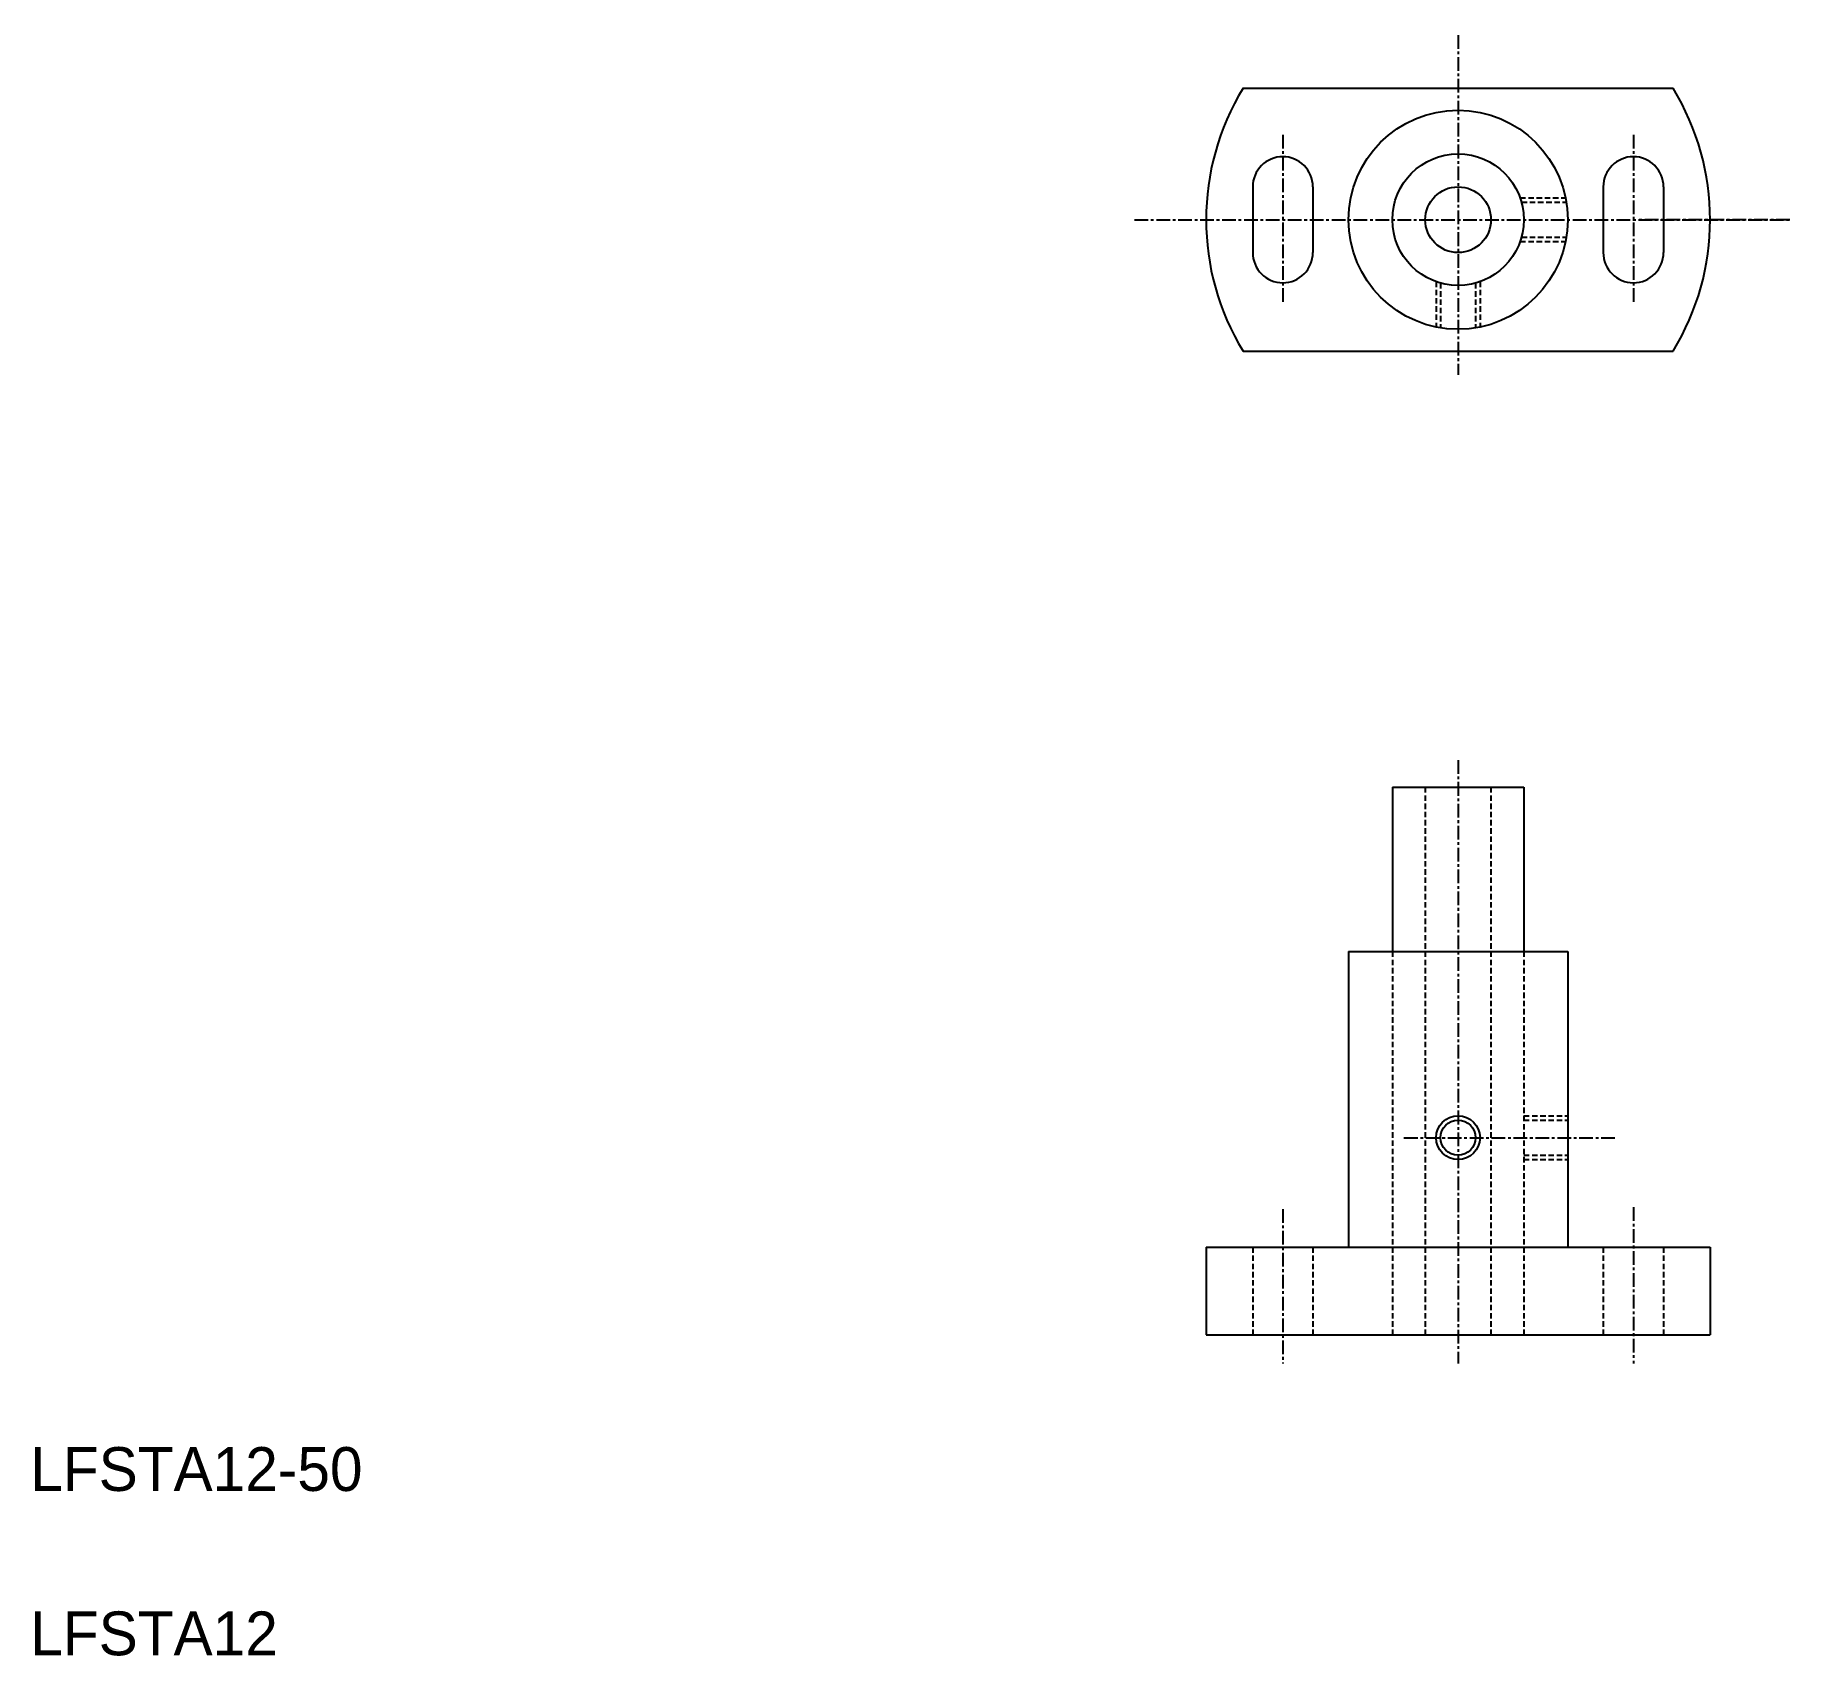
# Model space of a CAD drawing. Extents: x 10 to 171, y 10 to 158.
import ezdxf

# ---------------------------------------------------------------- set-up
doc = ezdxf.new("R2010")
doc.units = 0
doc.linetypes.add('CENTER', pattern=[2, 1.25, -0.25, 0.25, -0.25])
doc.linetypes.add('DASHED', pattern=[0.75, 0.5, -0.25])
doc.layers.get('0').update_dxf_attribs({"linetype": 'CONTINUOUS'})
doc.layers.add('CENTER', color=1, linetype='CENTER')

msp = doc.modelspace()

# ---------------------------------------------------------------- linework, layer by layer
at = {"color": 7, "linetype": 'CONTINUOUS'}
for p, q in [((120.7, 153.03), (159.94, 153.03)), ((121.57, 144.03), (121.57, 138.03)), ((127.07, 144.03), (127.07, 138.03)), ((153.57, 144.03), (153.57, 138.03)), ((159.07, 144.03), (159.07, 138.03)), ((120.7, 129.03), (159.94, 129.03)), ((134.32, 89.24), (134.32, 74.24)), ((146.32, 89.24), (146.32, 74.24)), ((130.32, 74.24), (130.32, 47.24)), ((150.32, 74.24), (150.32, 47.24)), ((117.32, 47.24), (117.32, 39.24)), ((163.32, 47.24), (163.32, 39.24))]:
    msp.add_line(p, q, dxfattribs=at)
at = {"color": 3, "linetype": 'DASHED'}
for p, q in [((145.98, 143.03), (150.12, 143.03)), ((146.11, 142.63), (150.19, 142.63)), ((146.11, 139.43), (150.19, 139.43)), ((145.98, 139.03), (150.12, 139.03)), ((138.32, 135.38), (138.32, 131.24)), ((138.72, 135.25), (138.72, 131.16)), ((141.92, 135.25), (141.92, 131.16)), ((142.32, 135.38), (142.32, 131.24)), ((137.32, 89.24), (137.32, 39.24)), ((143.32, 89.24), (143.32, 39.24)), ((134.32, 74.24), (134.32, 39.24)), ((146.32, 74.24), (146.32, 39.24)), ((146.32, 59.24), (150.32, 59.24)), ((146.32, 58.84), (150.32, 58.84)), ((146.32, 55.64), (150.32, 55.64)), ((146.32, 55.24), (150.32, 55.24)), ((121.57, 47.24), (121.57, 39.24)), ((127.07, 47.24), (127.07, 39.24)), ((153.57, 47.24), (153.57, 39.24)), ((159.07, 47.24), (159.07, 39.24))]:
    msp.add_line(p, q, dxfattribs=at)
for p, q in [((138.32, 134.34), (138.32, 134.34)), ((138.32, 133.31), (138.32, 133.31)), ((134.32, 89.24), (146.32, 89.24)), ((130.32, 74.24), (150.32, 74.24)), ((117.32, 47.24), (163.32, 47.24)), ((117.32, 39.24), (163.32, 39.24))]:
    msp.add_line(p, q)
for centre, radius in [((140.32, 141.03), 10), ((140.32, 141.03), 6), ((140.32, 141.03), 3), ((140.32, 57.24), 1.6)]:
    msp.add_circle(centre, radius)
at = {"color": 3}
msp.add_circle((140.32, 57.24), 2, dxfattribs=at)
for start, end in [(148.551, 211.449), (328.551, 31.449)]:
    msp.add_arc((140.32, 141.03), 23, start, end)
at = {"color": 7, "linetype": 'CONTINUOUS'}
for centre, start, end in [((124.32, 144.03), 0, 180), ((156.32, 144.03), 0, 180), ((124.32, 138.03), 180, 0), ((156.32, 138.03), 180, 0)]:
    msp.add_arc(centre, 2.75, start, end, dxfattribs=at)
at = {"layer": 'CENTER', "color": 1, "linetype": 'CENTER'}
for p, q in [((140.32, 157.88), (140.32, 126.88)), ((124.32, 148.78), (124.32, 133.28)), ((156.32, 148.78), (156.32, 133.28)), ((110.78, 141.03), (170.6, 141.03)), ((110.78, 141.03), (124.37, 141.03)), ((170.6, 141.03), (156.83, 141.03)), ((140.32, 91.71), (140.32, 36.62)), ((135.38, 57.24), (154.83, 57.24)), ((124.32, 50.73), (124.32, 36.62)), ((156.32, 50.89), (156.32, 36.62))]:
    msp.add_line(p, q, dxfattribs=at)

# ---------------------------------------------------------------- texts
for s, p in [('LFSTA12-50', (10, 25)), ('LFSTA12', (10, 10))]:
    msp.add_text(s, height=4).set_placement(p)

doc.saveas('drawing.dxf')
